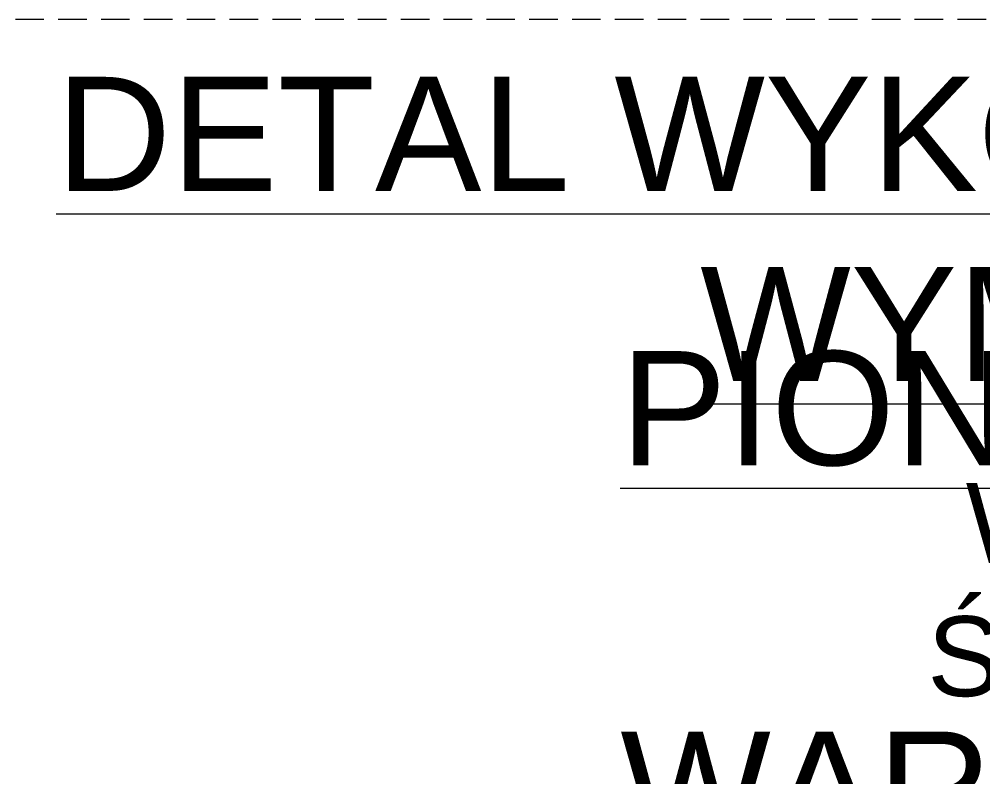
# Model space of a CAD drawing. Header units: millimetres. Extents: x 647 to 146539, y -131215 to 59.
# Drawn here: x 111362.6 to 111784.5, y -6313.4 to -5981.5 of the extents above; entities that cross this region are included whole.
import ezdxf

# ---------------------------------------------------------------- set-up
doc = ezdxf.new("R2010")
doc.units = ezdxf.units.MM
doc.linetypes.add('DASHED', pattern=[0.75, 0.5, -0.25])
doc.layers.add('G-Opisy', color=2, linetype='Continuous', lineweight=18)
doc.layers.add('G-Przerywana', color=8, linetype='DASHED', lineweight=15)
doc.styles.add('Arial-GG', font='arial.ttf')

msp = doc.modelspace()

# ---------------------------------------------------------------- linework, layer by layer
at = {"layer": 'G-Przerywana', "ltscale": 25}
msp.add_lwpolyline([(111229.67, -5981.49), (112809.68, -5981.49), (112809.68, -8751.49), (111229.67, -8751.49)], close=True, dxfattribs=at)

# ---------------------------------------------------------------- texts
at = {"layer": 'G-Opisy', "attachment_point": 1, "style": 'Arial-GG'}
for s, insert, char_height, width in [('\\pi237.24;{\\LDETAL WYKONANIA RUR DO RYS \\P\\pi519.34;WYMUSZONYCH}', (111141.46, -6006.71), 50, 1594.8496), ('{\\fArial|b0|i0|c0|p34;\\W9.23469;        }{\\LDETAL USZCZELNIENIA DYLATACJI PIONOWYCHUSZCZELNIENIA DYLATACJI PIONOWYCHUSZCZELNIENIA DYLATACJI PIONOWYCHUSZCZELNIENIA DYLATACJI PIONOWYCH}\\P{\\fArial|b0|i0|c0|p34;\\W9.55229;         }{\\LŚCIAN ŻELBETOWYCH - WARIANT IŻELBETOWYCH - WARIANT IŻELBETOWYCH - WARIANT IŻELBETOWYCH - WARIANT I}\\P{\\fArial|b0|i0|c0|p34;\\W9.78843;           }{\\LSKALA 1:51:51:51:5}', (111625.79, -6043.56), 50, 4527.4411), ('{\\fArial|b0|i0|c0|p34;\\W6.72717; }{\\C2;WIDOK Z GÓRY NA}\\P{\\fArial|b0|i0|c0|p34;\\W4.48639; }{\\C2; ŚCIANĘ ŻELBETOWĄ}', (111685.69, -6184.76), 35, 632.8534)]:
    msp.add_mtext(s, dxfattribs=dict(at, insert=insert, char_height=char_height, width=width))

doc.saveas('drawing.dxf')
